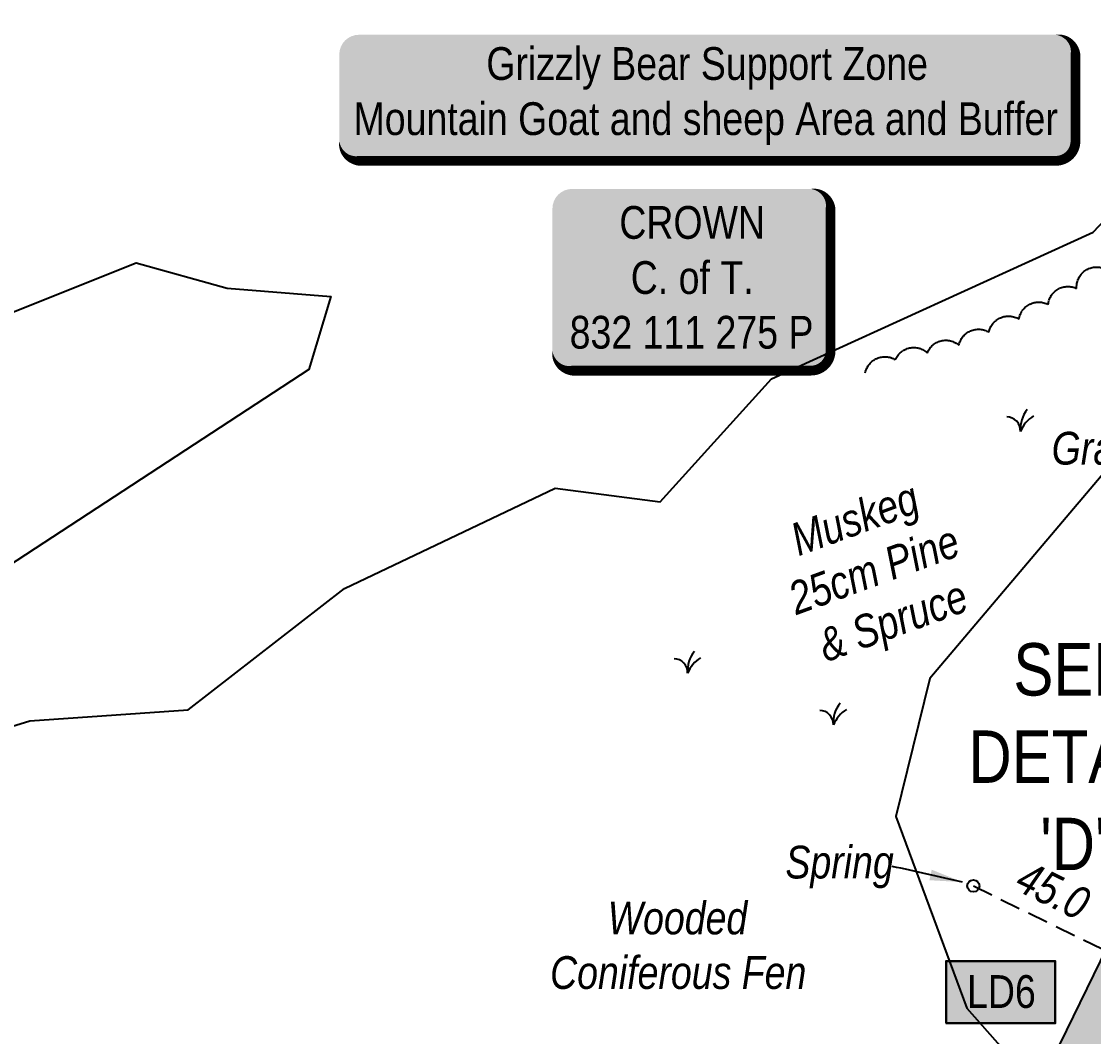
# Model space of a CAD drawing. Extents: x 406232 to 435383, y 6039561 to 6052989.
# Drawn here: x 421554.1 to 421881.6, y 6046555.1 to 6046865.1 of the extents above; entities that cross this region are included whole.
import ezdxf
from ezdxf.enums import TextEntityAlignment as Align

# ---------------------------------------------------------------- set-up
doc = ezdxf.new("R2010")
doc.units = 0
doc.header["$LTSCALE"] = 5
doc.header["$PDSIZE"] = 0.5
for name, pattern in [('0', [1, 1, 0]), ('foc-TIELINE', [1.875, 1.25, -0.625]), ('foc-TOPO', [1, 0.2, -0.8])]:
    doc.linetypes.add(name, pattern=pattern)
doc.layers.get('Defpoints').update_dxf_attribs({"color": 9})
for name, color, linetype in [('AS-OWNER', 7, 'Continuous'), ('AS-WILDLIFE-BLOCK', 131, 'Continuous'), ('DETAIL-T', 7, 'Continuous'), ('P-BUFFER-H 30m', 51, 'Continuous'), ('P-TEMP-BLOCKS', 250, 'Continuous'), ('T-BUSH', 110, '0'), ('T-BUSH-T', 110, 'Continuous'), ('T-CREEK', 160, 'Continuous'), ('T-GENERAL', 48, 'foc-TOPO'), ('T-TIE', 201, 'foc-TIELINE'), ('WETLAND', 143, 'Continuous'), ('WETLAND-T', 146, 'Continuous')]:
    doc.layers.add(name, color=color, linetype=linetype)
doc.layers.add('P-CHAINAGE-T', color=201, linetype='Continuous', lineweight=18)
doc.styles.add('80', font='ARIALN.TTF', dxfattribs={"height": 10})
doc.styles.add('80CG', font='ARIALN.TTF', dxfattribs={"height": 10})
doc.styles.add('80L', font='ARIALN.TTF', dxfattribs={"height": 10})
doc.styles.add('80LS', font='ARIALNI.TTF', dxfattribs={"height": 10})
doc.dimstyles.new('Compass 5 000', dxfattribs={"dimscale": 5, "dimtxt": 9, "dimasz": 2, "dimexe": 0.2, "dimexo": 0.0625, "dimgap": 0.5, "dimtad": 0, "dimtih": 1, "dimtoh": 1, "dimzin": 0, "dimdsep": 46, "dimtxsty": '80CG', "dimcen": 0.1, "dimse1": 1, "dimse2": 1, "dimclrd": 256, "dimclrt": 256, "dimaunit": 1, "dimadec": 4, "dimazin": 0, "dimtfac": 0.06, "dimtofl": 0, "dimtmove": 0, "dimatfit": 1, "dimfxl": 0.2, "dimtolj": 1, "dimtzin": 0, "dimlwd": -1, "dimarcsym": 0})

# ---------------------------------------------------------------- blocks, each defined once
blk = doc.blocks.new('musk')
at = {"layer": 'T-GENERAL', "linetype": 'Continuous'}
for centre, radius, start, end in [((1.859, 0.152), 1.865, 140.73204, 184.68714), ((-0.855, 0.033), 0.856, 357.79145, 88.28967), ((1.913, -0.804), 2.075, 122.44271, 157.21454)]:
    blk.add_arc(centre, radius, start, end, dxfattribs=at)
blk = doc.blocks.new('*U482')
h = blk.add_hatch(color=255)
edge = h.paths.add_edge_path()
edge.add_line((-36.5, -28.5), (36.5, -28.5))
edge.add_arc((36.5, -22.5), 6, 270, 360)
edge.add_line((42.5, -22.5), (42.5, 21))
edge.add_arc((36.5, 21), 6, 0, 90)
edge.add_line((36.5, 27), (-36.5, 27))
edge.add_arc((-36.5, 21), 6, 90, 180)
edge.add_line((-42.5, 21), (-42.5, -22.5))
edge.add_arc((-36.5, -22.5), 6, 180, 270)
at = {"color": 14, "flags": 128}
blk.add_lwpolyline([(-36.5, -28.5, 3, 3, 0), (36.5, -28.5, 3, 3, 0.414214), (42.5, -22.5, 3, 3, 0), (42.5, 21, 3, 0, 0.414214), (36.5, 27, 0, 0, 0), (-36.5, 27, 0, 0, 0.414214), (-42.5, 21, 0, 0, 0), (-42.5, -22.5, 0, 3, 0.414214)], format="xyseb", close=True, dxfattribs=at)
at = {"color": 14, "style": '80'}
blk.add_attdef('ENTER_TEXT_001', (-26.85, -4.92), '', height=10, dxfattribs=at)
blk = doc.blocks.new('Temporary Area')
h = blk.add_hatch(color=191)
h.dxf.hatch_style = 1
h.paths.add_polyline_path([(-16.83, -9.44), (16.33, -9.44), (16.33, 9.05), (-16.83, 9.05)])
at = {"color": 250}
for points in [[(-17.03, -9.64), (16.53, -9.64), (16.53, 9.25), (-17.03, 9.25)], [(-16.93, -9.54), (16.43, -9.54), (16.43, 9.15), (-16.93, 9.15)]]:
    blk.add_lwpolyline(points, close=True, dxfattribs=at)
at = {"color": 250, "style": '80L'}
blk.add_attdef('TEMPORARY', text='', height=9, dxfattribs=at).set_placement((0, -0.15), align=Align.MIDDLE_CENTER)
blk = doc.blocks.new('*U1063')
h = blk.add_hatch(color=255)
edge = h.paths.add_edge_path()
edge.add_line((-106.5, -20), (106.5, -20))
edge.add_arc((106.5, -14), 6, 270, 360)
edge.add_line((112.5, -14), (112.5, 12.5))
edge.add_arc((106.5, 12.5), 6, 0, 90)
edge.add_line((106.5, 18.5), (-106.5, 18.5))
edge.add_arc((-106.5, 12.5), 6, 90, 180)
edge.add_line((-112.5, 12.5), (-112.5, -14))
edge.add_arc((-106.5, -14), 6, 180, 270)
at = {"color": 131, "flags": 128}
blk.add_lwpolyline([(-106.5, -20, 3, 3, 0), (106.5, -20, 3, 3, 0.414214), (112.5, -14, 3, 3, 0), (112.5, 12.5, 3, 0, 0.414214), (106.5, 18.5, 0, 0, 0), (-106.5, 18.5, 0, 0, 0.414214), (-112.5, 12.5, 0, 0, 0), (-112.5, -14, 0, 3, 0.414214)], format="xyseb", close=True, dxfattribs=at)
at = {"color": 131, "style": '80'}
blk.add_attdef('ENTER_TEXT_001', (-35.99, -5), '', height=10, dxfattribs=at)

msp = doc.modelspace()

# ---------------------------------------------------------------- hatches: boundary and pattern name
at = {"layer": 'P-BUFFER-H 30m'}
h = msp.add_hatch(color=256, dxfattribs=at)
h.dxf.hatch_style = 1
edge = h.paths.add_edge_path()
edge.add_line((422078.669, 6046739.07), (422091.406, 6046743.276))
edge.add_line((422091.406, 6046743.276), (422159.052, 6046746.994))
edge.add_arc((422157.406, 6046776.935), 29.986, 273.1459, 290.20378)
edge.add_line((422167.762, 6046748.794), (422184.143, 6046754.822))
edge.add_arc((422173.786, 6046782.963), 29.986, 290.20378, 320.86286)
edge.add_line((422197.045, 6046764.037), (422348.716, 6046950.421))
edge.add_arc((422325.458, 6046969.348), 29.986, 320.86286, 323.33395)
edge.add_line((422349.51, 6046951.441), (422399.023, 6047017.95))
edge.add_arc((422374.97, 6047035.856), 29.986, 323.33395, 335.22695)
edge.add_line((422402.197, 6047023.291), (422416.923, 6047055.2))
edge.add_arc((422389.696, 6047067.765), 29.986, 335.22695, 389.96272)
edge.add_line((422415.675, 6047082.741), (422097.869, 6047634.025))
edge.add_line((422097.869, 6047634.025), (422176.617, 6047866.451))
edge.add_arc((422148.217, 6047876.073), 29.986, 341.28303, 350.34858)
edge.add_line((422177.779, 6047871.046), (422216.802, 6048100.513))
edge.add_line((422216.802, 6048100.513), (422619.954, 6048513.275))
edge.add_arc((422598.502, 6048534.228), 29.986, 315.6749, 328.0327)
edge.add_arc((423027.778, 6049193.767), 786.938, 233.619087, 239.124397, ccw=False)
edge.add_line((422561.006, 6048560.211), (422153.361, 6048142.848))
edge.add_arc((422174.813, 6048121.896), 29.986, 135.6749, 170.34853)
edge.add_line((422145.251, 6048126.923), (422104.471, 6047887.126))
edge.add_line((422104.471, 6047887.126), (422020.339, 6047638.81))
edge.add_arc((422048.739, 6047629.188), 29.986, 161.28303, 209.96272)
edge.add_line((422022.76, 6047614.212), (422339.099, 6047065.472))
edge.add_line((422339.099, 6047065.472), (422336.093, 6047058.958))
edge.add_line((422336.093, 6047058.958), (422289.957, 6046996.985))
edge.add_line((422289.957, 6046996.985), (422147.087, 6046821.416))
edge.add_line((422147.087, 6046821.416), (422081.327, 6046817.801))
edge.add_arc((422082.973, 6046787.86), 29.986, 93.1459, 108.27547)
edge.add_line((422073.57, 6046816.334), (422044.337, 6046806.68))
edge.add_arc((422053.741, 6046778.206), 29.986, 108.27547, 136.71459)
edge.add_line((422031.912, 6046798.766), (421950.911, 6046712.766))
edge.add_arc((421972.74, 6046692.206), 29.986, 136.71459, 153.9725)
edge.add_line((421945.794, 6046705.365), (421829.892, 6046468.019))
edge.add_line((421829.892, 6046468.019), (421682.659, 6046318.916))
edge.add_arc((421703.995, 6046297.847), 29.986, 135.36133, 149.54377)
edge.add_line((421678.147, 6046313.046), (421542.211, 6046081.869))
edge.add_line((421542.211, 6046081.869), (421518.908, 6046052.69))
edge.add_arc((421542.34, 6046033.978), 29.986, 141.38985, 231.38985)
edge.add_line((421523.628, 6046010.546), (421558.775, 6045982.478))
edge.add_line((421558.775, 6045982.478), (421517.661, 6045930.994))
edge.add_arc((421541.092, 6045912.282), 29.986, 141.38985, 231.38985)
edge.add_line((421522.38, 6045888.85), (421539.649, 6045875.06))
edge.add_line((421539.649, 6045875.06), (421549.279, 6045736.701))
edge.add_line((421549.279, 6045736.701), (421371.933, 6045442.559))
edge.add_line((421371.933, 6045442.559), (421241.803, 6045246.163))
edge.add_arc((421266.8, 6045229.601), 29.986, 146.47195, 178.67792)
edge.add_line((421236.822, 6045230.292), (421226.276, 6044773.342))
edge.add_arc((421256.255, 6044772.65), 29.986, 178.67792, 186.87826)
edge.add_line((421226.484, 6044769.059), (421243.384, 6044628.964))
edge.add_line((421243.384, 6044628.964), (421276.513, 6044131.456))
edge.add_line((421276.513, 6044131.456), (421265.916, 6043833.544))
edge.add_line((421265.916, 6043833.544), (421226.079, 6042854.329))
edge.add_line((421226.079, 6042854.329), (421217.113, 6042635.181))
edge.add_line((421217.113, 6042635.181), (421201.691, 6042634.376))
edge.add_arc((421203.255, 6042604.431), 29.986, 92.98912, 124.70638)
edge.add_line((421186.181, 6042629.082), (421141.768, 6042598.321))
edge.add_line((421141.768, 6042598.321), (421082.239, 6042574.607))
edge.add_line((421082.239, 6042574.607), (420991.134, 6042558.346))
edge.add_arc((420996.402, 6042528.826), 29.986, 100.11985, 107.66455)
edge.add_line((420987.303, 6042557.399), (420935.116, 6042540.779))
edge.add_arc((420944.215, 6042512.207), 29.986, 107.66455, 188.71673)
edge.add_line((420914.575, 6042507.662), (420925.485, 6042436.504))
edge.add_arc((420955.125, 6042441.048), 29.986, 188.71673, 293.19001)
edge.add_arc((420969.945, 6042443.319), 29.986, 264.23499, 368.71673)
edge.add_line((420999.585, 6042447.864), (420994.502, 6042481.016))
edge.add_line((420994.502, 6042481.016), (421007.225, 6042485.068))
edge.add_line((421007.225, 6042485.068), (421057.718, 6042494.08))
edge.add_line((421057.718, 6042494.08), (421087.36, 6042336.645))
edge.add_arc((421116.829, 6042342.193), 29.986, 190.66276, 295.14027)
edge.add_arc((421131.563, 6042344.967), 29.986, 266.18524, 370.66276)
edge.add_line((421161.032, 6042350.515), (421130.419, 6042513.105))
edge.add_line((421130.419, 6042513.105), (421174.267, 6042530.573))
edge.add_arc((421163.17, 6042558.43), 29.986, 291.72064, 304.70638)
edge.add_line((421180.243, 6042533.779), (421218.361, 6042560.179))
edge.add_line((421218.361, 6042560.179), (421261.944, 6042562.454))
edge.add_arc((421260.38, 6042592.4), 29.986, 272.98912, 357.65718)
edge.add_line((421290.341, 6042591.174), (421300.983, 6042851.272))
edge.add_line((421300.983, 6042851.272), (421340.824, 6043830.611))
edge.add_arc((421310.863, 6043831.83), 29.986, 357.67037, 357.96277)
edge.add_line((421340.83, 6043830.764), (421351.513, 6044131.087))
edge.add_arc((421321.546, 6044132.153), 29.986, 357.96277, 363.80973)
edge.add_line((421351.466, 6044134.145), (421318.071, 6044635.642))
edge.add_arc((421288.151, 6044633.65), 29.986, 3.80973, 6.88899)
edge.add_line((421317.92, 6044637.247), (421301.297, 6044774.84))
edge.add_line((421301.297, 6044774.84), (421311.468, 6045215.581))
edge.add_line((421311.468, 6045215.581), (421434.955, 6045401.951))
edge.add_arc((421409.958, 6045418.514), 29.986, 326.47195, 328.91305)
edge.add_line((421435.638, 6045403.031), (421620.817, 6045710.164))
edge.add_arc((421595.137, 6045725.647), 29.986, 328.91305, 363.98161)
edge.add_line((421625.051, 6045727.729), (421613.063, 6045899.966))
edge.add_arc((421583.149, 6045897.884), 29.986, 3.98161, 45.395)
edge.add_line((421604.205, 6045919.233), (421645.422, 6045970.846))
edge.add_arc((421621.991, 6045989.558), 29.986, 321.38985, 411.38985)
edge.add_line((421640.703, 6046012.989), (421605.299, 6046041.262))
edge.add_line((421605.299, 6046041.262), (421739.932, 6046270.224))
edge.add_line((421739.932, 6046270.224), (421888.413, 6046420.589))
edge.add_arc((421867.076, 6046441.659), 29.986, 315.36133, 333.9725)
edge.add_line((421894.021, 6046428.501), (422010.162, 6046666.336))
edge.add_line((422010.162, 6046666.336), (422078.669, 6046739.07))

# ---------------------------------------------------------------- linework, layer by layer
at = {"layer": 'Defpoints', "color": 2}
msp.add_point((421844.923, 6046601.125), dxfattribs=at)
msp.add_point((421844.923, 6046601.125), dxfattribs=at)
at = {"layer": 'P-BUFFER-H 30m', "flags": 128}
msp.add_lwpolyline([(422022.76, 6047614.212), (422339.099, 6047065.472), (422336.093, 6047058.958), (422289.957, 6046996.985), (422147.087, 6046821.416), (422081.327, 6046817.801, 0.0661113), (422073.57, 6046816.334), (422044.337, 6046806.68, 0.1247299), (422031.912, 6046798.766), (421950.911, 6046712.766, 0.0754445), (421945.794, 6046705.365), (421829.892, 6046468.019), (421682.659, 6046318.916, 0.0619617), (421678.147, 6046313.046), (421542.211, 6046081.869), (421518.908, 6046052.69, 0.4142136), (421523.628, 6046010.546), (421558.775, 6045982.478), (421517.661, 6045930.994, 0.4142136), (421522.38, 6045888.85), (421539.649, 6045875.06), (421549.279, 6045736.701), (421371.933, 6045442.559)], format="xyb", dxfattribs=at)
at = {"layer": 'T-BUSH', "flags": 128}
msp.add_lwpolyline([(421811.927, 6046757.834, -0.5205671), (421821.091, 6046761.827, -0.5205671), (421830.853, 6046763.88, -0.5205671), (421840.525, 6046766.228, -0.5205671), (421849.687, 6046770.222, -0.5205671), (421858.849, 6046774.217, -0.5205671), (421867.791, 6046778.655, -0.5205671), (421876.488, 6046783.581, -0.5205671), (421884.132, 6046789.867, -0.5205671), (421892.979, 6046791.292, -0.5205671), (421902.712, 6046789.123, -0.5205671), (421912.022, 6046785.49, -0.5205671), (421921.149, 6046781.417, -0.5205671), (421929.695, 6046776.321, -0.5205671), (421937.811, 6046770.487, -0.5205671), (421945.827, 6046764.517, -0.5205671), (421952.283, 6046757.026, -0.5205671), (421957.873, 6046748.745, -0.5205671), (421963.123, 6046740.239, -0.5205671), (421969.571, 6046732.626, -0.5205671), (421976.691, 6046725.855, -0.5205671), (421986.06, 6046722.373, -0.5205671), (421995.43, 6046718.891, -0.5205671), (422004.902, 6046715.7, -0.5205671), (422006.319, 6046710.525, -0.5205671), (421999.437, 6046703.276, -0.5205671), (421992.555, 6046696.026, -0.5205671), (421985.674, 6046688.777, -0.5205671), (421980.125, 6046680.6, -0.5205671), (421975.711, 6046671.631, -0.5205671), (421971.298, 6046662.663, -0.5205671), (421966.885, 6046653.695, -0.5205671), (421962.471, 6046644.726, -0.5205671), (421958.058, 6046635.758, -0.5205671), (421953.645, 6046626.79, -0.5205671), (421949.231, 6046617.821, -0.5205671), (421944.818, 6046608.853, -0.5205671), (421940.405, 6046599.885, -0.5205671), (421935.991, 6046590.916, -0.5205671), (421931.578, 6046581.948, -0.5205671), (421927.165, 6046572.98, -0.5205671), (421922.751, 6046564.011, -0.5205671), (421918.338, 6046555.043, -0.5205671), (421913.925, 6046546.075, -0.5205671), (421909.511, 6046537.106, -0.5205671), (421905.098, 6046528.138, -0.5205671), (421901.757, 6046519.482, -0.5205671), (421910.295, 6046514.283, -0.5205671), (421918.832, 6046509.085, -0.5205671), (421914.849, 6046499.99, -0.5205671), (421910.769, 6046490.865, -0.5205671), (421906.69, 6046481.74, -0.5205671), (421902.61, 6046472.615, -0.5205671), (421898.53, 6046463.49, -0.5205671), (421894.451, 6046454.365, -0.5205671), (421890.371, 6046445.24, -0.5205671), (421886.227, 6046436.158, -0.5205671), (421879.317, 6046428.937, -0.5205671), (421872.406, 6046421.715, -0.5205671), (421865.496, 6046414.493, -0.5205671), (421858.585, 6046407.271, -0.5205671), (421851.675, 6046400.049, -0.5205671), (421844.764, 6046392.828, -0.5205671), (421837.854, 6046385.606, -0.5205671), (421830.943, 6046378.384, -0.5205671), (421824.033, 6046371.162, -0.5205671), (421817.122, 6046363.94, -0.5205671), (421810.212, 6046356.719, -0.5205671), (421803.302, 6046349.497, -0.5205671), (421796.391, 6046342.275, -0.5205671), (421789.528, 6046337.577, -0.5205671), (421782.894, 6046345.054, -0.5205671), (421776.26, 6046352.531, -0.5205671), (421769.627, 6046360.007, -0.5205671), (421762.993, 6046367.484, -0.5205671), (421756.416, 6046367.638, -0.5205671), (421749.899, 6046360.059, -0.5205671), (421743.382, 6046352.48, -0.5205671), (421736.866, 6046344.901, -0.5205671), (421730.349, 6046337.322, -0.5205671), (421723.832, 6046329.743, -0.5205671), (421717.315, 6046322.164, -0.5205671), (421710.798, 6046314.585, -0.5205671), (421704.282, 6046307.006, -0.5205671), (421697.765, 6046299.427, -0.5205671), (421691.248, 6046291.848, -0.5205671), (421684.731, 6046284.269, -0.5205671), (421690.112, 6046278.681, -0.5205671), (421698.741, 6046273.636, -0.5205671), (421707.37, 6046268.59, -0.5205671), (421715.998, 6046263.545, -0.5205671), (421717.518, 6046256.619, -0.5205671), (421712.514, 6046247.966, -0.5205671), (421707.51, 6046239.313, -0.5205671), (421702.506, 6046230.661, -0.5205671), (421697.502, 6046222.008, -0.5205671), (421692.498, 6046213.355, -0.5205671), (421687.494, 6046204.703, -0.5205671), (421682.49, 6046196.05, -0.5205671), (421677.486, 6046187.397, -0.5205671), (421672.482, 6046178.745, -0.5205671), (421667.478, 6046170.092, -0.5205671), (421662.474, 6046161.439, -0.5205671), (421657.47, 6046152.787, -0.5205671), (421652.466, 6046144.134, -0.5205671), (421647.462, 6046135.481, -0.5205671), (421642.458, 6046126.829, -0.5205671), (421637.453, 6046118.176, -0.5205671), (421632.449, 6046109.523, -0.5205671), (421627.445, 6046100.871, -0.5205671), (421622.441, 6046092.218, -0.5205671), (421614.338, 6046097.544, -0.5205671), (421606.146, 6046103.272, -0.5205671), (421597.954, 6046108.999, -0.5205671), (421589.985, 6046113.288, -0.5205671), (421583.91, 6046105.35, -0.5205671), (421577.836, 6046097.413, -0.5205671), (421571.761, 6046089.475, -0.5205671), (421565.686, 6046081.537, -0.5205671), (421559.611, 6046073.6, -0.5205671), (421553.537, 6046065.662, -0.5205671), (421547.462, 6046057.724, -0.5205671), (421541.387, 6046049.787, -0.5205671), (421535.313, 6046041.849, -0.5205671), (421529.238, 6046033.911, -0.5205671), (421523.163, 6046025.974, -0.5205671), (421528.263, 6046019.643, -0.5205671), (421536.328, 6046013.738, -0.5205671), (421534.557, 6046006.335, -0.5205671), (421528.616, 6045998.297, -0.5205671), (421522.675, 6045990.259, -0.5205671), (421516.734, 6045982.221, -0.5205671), (421508.6, 6045984.49, -0.5205671), (421499.9, 6045989.413, -0.5205671), (421491.201, 6045994.336, -0.5205671), (421482.502, 6045999.259, -0.5205671), (421473.61, 6046003.818, -0.5205671), (421464.669, 6046008.287, -0.5205671), (421455.728, 6046012.756, -0.5205671), (421446.788, 6046017.226, -0.5205671), (421440.481, 6046020.378, -0.5205671)], format="xyb", dxfattribs=at)
at = {"layer": 'T-CREEK'}
msp.add_circle((421844.923, 6046601.125), 1.849, dxfattribs=at)
at = {"layer": 'T-TIE'}
msp.add_line((421844.923, 6046601.125), (421885.36, 6046581.379), dxfattribs=at)
at = {"layer": 'WETLAND'}
for points in [[(421525.532, 6046641.967), (421556.672, 6046651.566), (421605.076, 6046654.92), (421652.786, 6046691.999), (421717.139, 6046722.599), (421749.24, 6046718.401), (421783.272, 6046755.995), (421881.501, 6046800.8), (421971.753, 6046895.829)], [(421520.043, 6046763.792), (421589.135, 6046791.358), (421616.981, 6046783.692), (421648.631, 6046781.087), (421641.962, 6046758.87), (421504.048, 6046668.75)], [(421892.442, 6046736.242), (421831.599, 6046664.478), (421821.277, 6046622.357), (421842.94, 6046563.767), (421874.089, 6046528.574), (421882.624, 6046522.43)]]:
    msp.add_lwpolyline(points, dxfattribs=at)

# ---------------------------------------------------------------- block references
at = {"layer": 'AS-OWNER'}
ref = msp.add_blockref('*U482', (421758.823, 6046786.968), dxfattribs=dict(at, xscale=0.9995389999999877, yscale=0.9995389999999877, zscale=0.9995389999999877))
ref.add_attrib('ENTER_TEXT_001', 'CROWN', (421736.773, 6046798.735), dxfattribs={"layer": '0', "color": 14, "height": 9.9954, "style": '80'})
ref.add_attrib('ENTER_TEXT_002', 'C. of T.', (421740.267, 6046781.898), dxfattribs={"layer": '0', "color": 14, "height": 9.9954, "style": '80'})
ref.add_attrib('ENTER_TEXT_003', '832 111 275 P', (421721.596, 6046765.199), dxfattribs={"layer": '0', "color": 14, "height": 9.99539, "style": '80'})
at = {"layer": 'AS-WILDLIFE-BLOCK'}
ref = msp.add_blockref('*U1063', (421763.672, 6046842.533), dxfattribs=dict(at, xscale=0.99954368, yscale=0.99954368, zscale=0.99954368))
ref.add_attrib('ENTER_TEXT_001', 'Grizzly Bear Support Zone', (421696.138, 6046847.253), dxfattribs={"layer": '0', "color": 131, "height": 9.99544, "style": '80'})
ref.add_attrib('ENTER_TEXT_002', 'Mountain Goat and sheep Area and Buffer', (421655.573, 6046830.416), dxfattribs={"layer": '0', "color": 131, "height": 9.99544, "style": '80'})
at = {"layer": 'P-TEMP-BLOCKS'}
ref = msp.add_blockref('Temporary Area', (421853.504, 6046568.882), dxfattribs=at)
ref.add_attrib('TEMPORARY', 'LD6', dxfattribs={"layer": '0', "color": 250, "height": 10, "style": '80L'}).set_placement((421853.504, 6046568.882), align=Align.MIDDLE_CENTER)
at = {"layer": 'T-GENERAL', "xscale": 4.995408904386386, "yscale": 4.995408904386386, "zscale": 4.995408904386386}
for p in [(421859.32, 6046739.926), (421757.626, 6046666.081), (421802.167, 6046650.292)]:
    msp.add_blockref('musk', p, dxfattribs=at)

# ---------------------------------------------------------------- texts
at = {"layer": 'DETAIL-T', "color": 3, "insert": (421875.48, 6046640.604), "char_height": 15.9927, "width": 63.60709, "attachment_point": 5, "style": '80CG'}
msp.add_mtext("SEE\\PDETAIL\\P'D'", dxfattribs=at)
at = {"layer": 'P-CHAINAGE-T', "style": '80LS'}
msp.add_text('45.0', height=9.9954, rotation=333.9725, dxfattribs=at).set_placement((421869.308, 6046599.785), align=Align.MIDDLE)
at = {"layer": 'T-BUSH-T', "insert": (421774.568, 6046706.225), "char_height": 9.99082, "attachment_point": 1, "rotation": 20, "style": '80L'}
msp.add_mtext_dynamic_manual_height_columns('\\pi14.43222;{\\fArial Narrow|b0|i1|c0|p34;\\C48;Muskeg\\C256;\\P\\pi7.62401;25cm Pine \\P\\pi11.23597;& Spruce}', width=68.36429, gutter_width=49.978, heights=[0], dxfattribs=at)
msp.add_mtext_dynamic_manual_height_columns('\\pi14.43222;{\\fArial Narrow|b0|i1|c0|p34;\\C48;Muskeg\\C256;\\P\\pi7.62401;25cm Pine \\P\\pi11.23597;& Spruce}', width=68.36429, gutter_width=49.978, heights=[0], dxfattribs=at)
at = {"layer": 'T-CREEK', "insert": (421787.512, 6046613.402), "char_height": 9.99544, "attachment_point": 1, "style": '80L'}
msp.add_mtext_dynamic_manual_height_columns('{\\fArial Narrow|b0|i1|c0|p34;Spring}', width=24.1955, gutter_width=49.977, heights=[0], dxfattribs=at)
at = {"layer": 'WETLAND-T', "insert": (421709.399, 6046596.345), "char_height": 9.99544, "attachment_point": 1, "style": '80L'}
msp.add_mtext_dynamic_manual_height_columns('\\pi23.82845;{\\fArial Narrow|b0|i1|c0|p34;Wooded \\P\\pi6.23075;Coniferous Fen}', width=89.43182, gutter_width=49.977, heights=[0], dxfattribs=at)

# ---------------------------------------------------------------- leaders
at = {"layer": 'T-CREEK', "path_type": 1}
msp.add_leader([(421841.61, 6046602.291), (421820.122, 6046607.107)], dimstyle='Compass 5 000', override={"dimgap": 0.5, "dimtad": 0}, dxfattribs=at)

# ---------------------------------------------------------------- next in the draw order: texts
at = {"layer": 'WETLAND-T', "insert": (421868.254, 6046739.786), "char_height": 9.99544, "attachment_point": 1, "style": '80L', "bg_fill": 3, "box_fill_scale": 1.15, "bg_fill_color": 256, "bg_fill_true_color": 256, "bg_fill_transparency": 0}
msp.add_mtext_dynamic_manual_height_columns('\\pi0.60566;{\\fArial Narrow|b0|i1|c0|p34;Graminoid Fen}', width=75.55664, gutter_width=49.977, heights=[0], dxfattribs=at)

doc.saveas('drawing.dxf')
